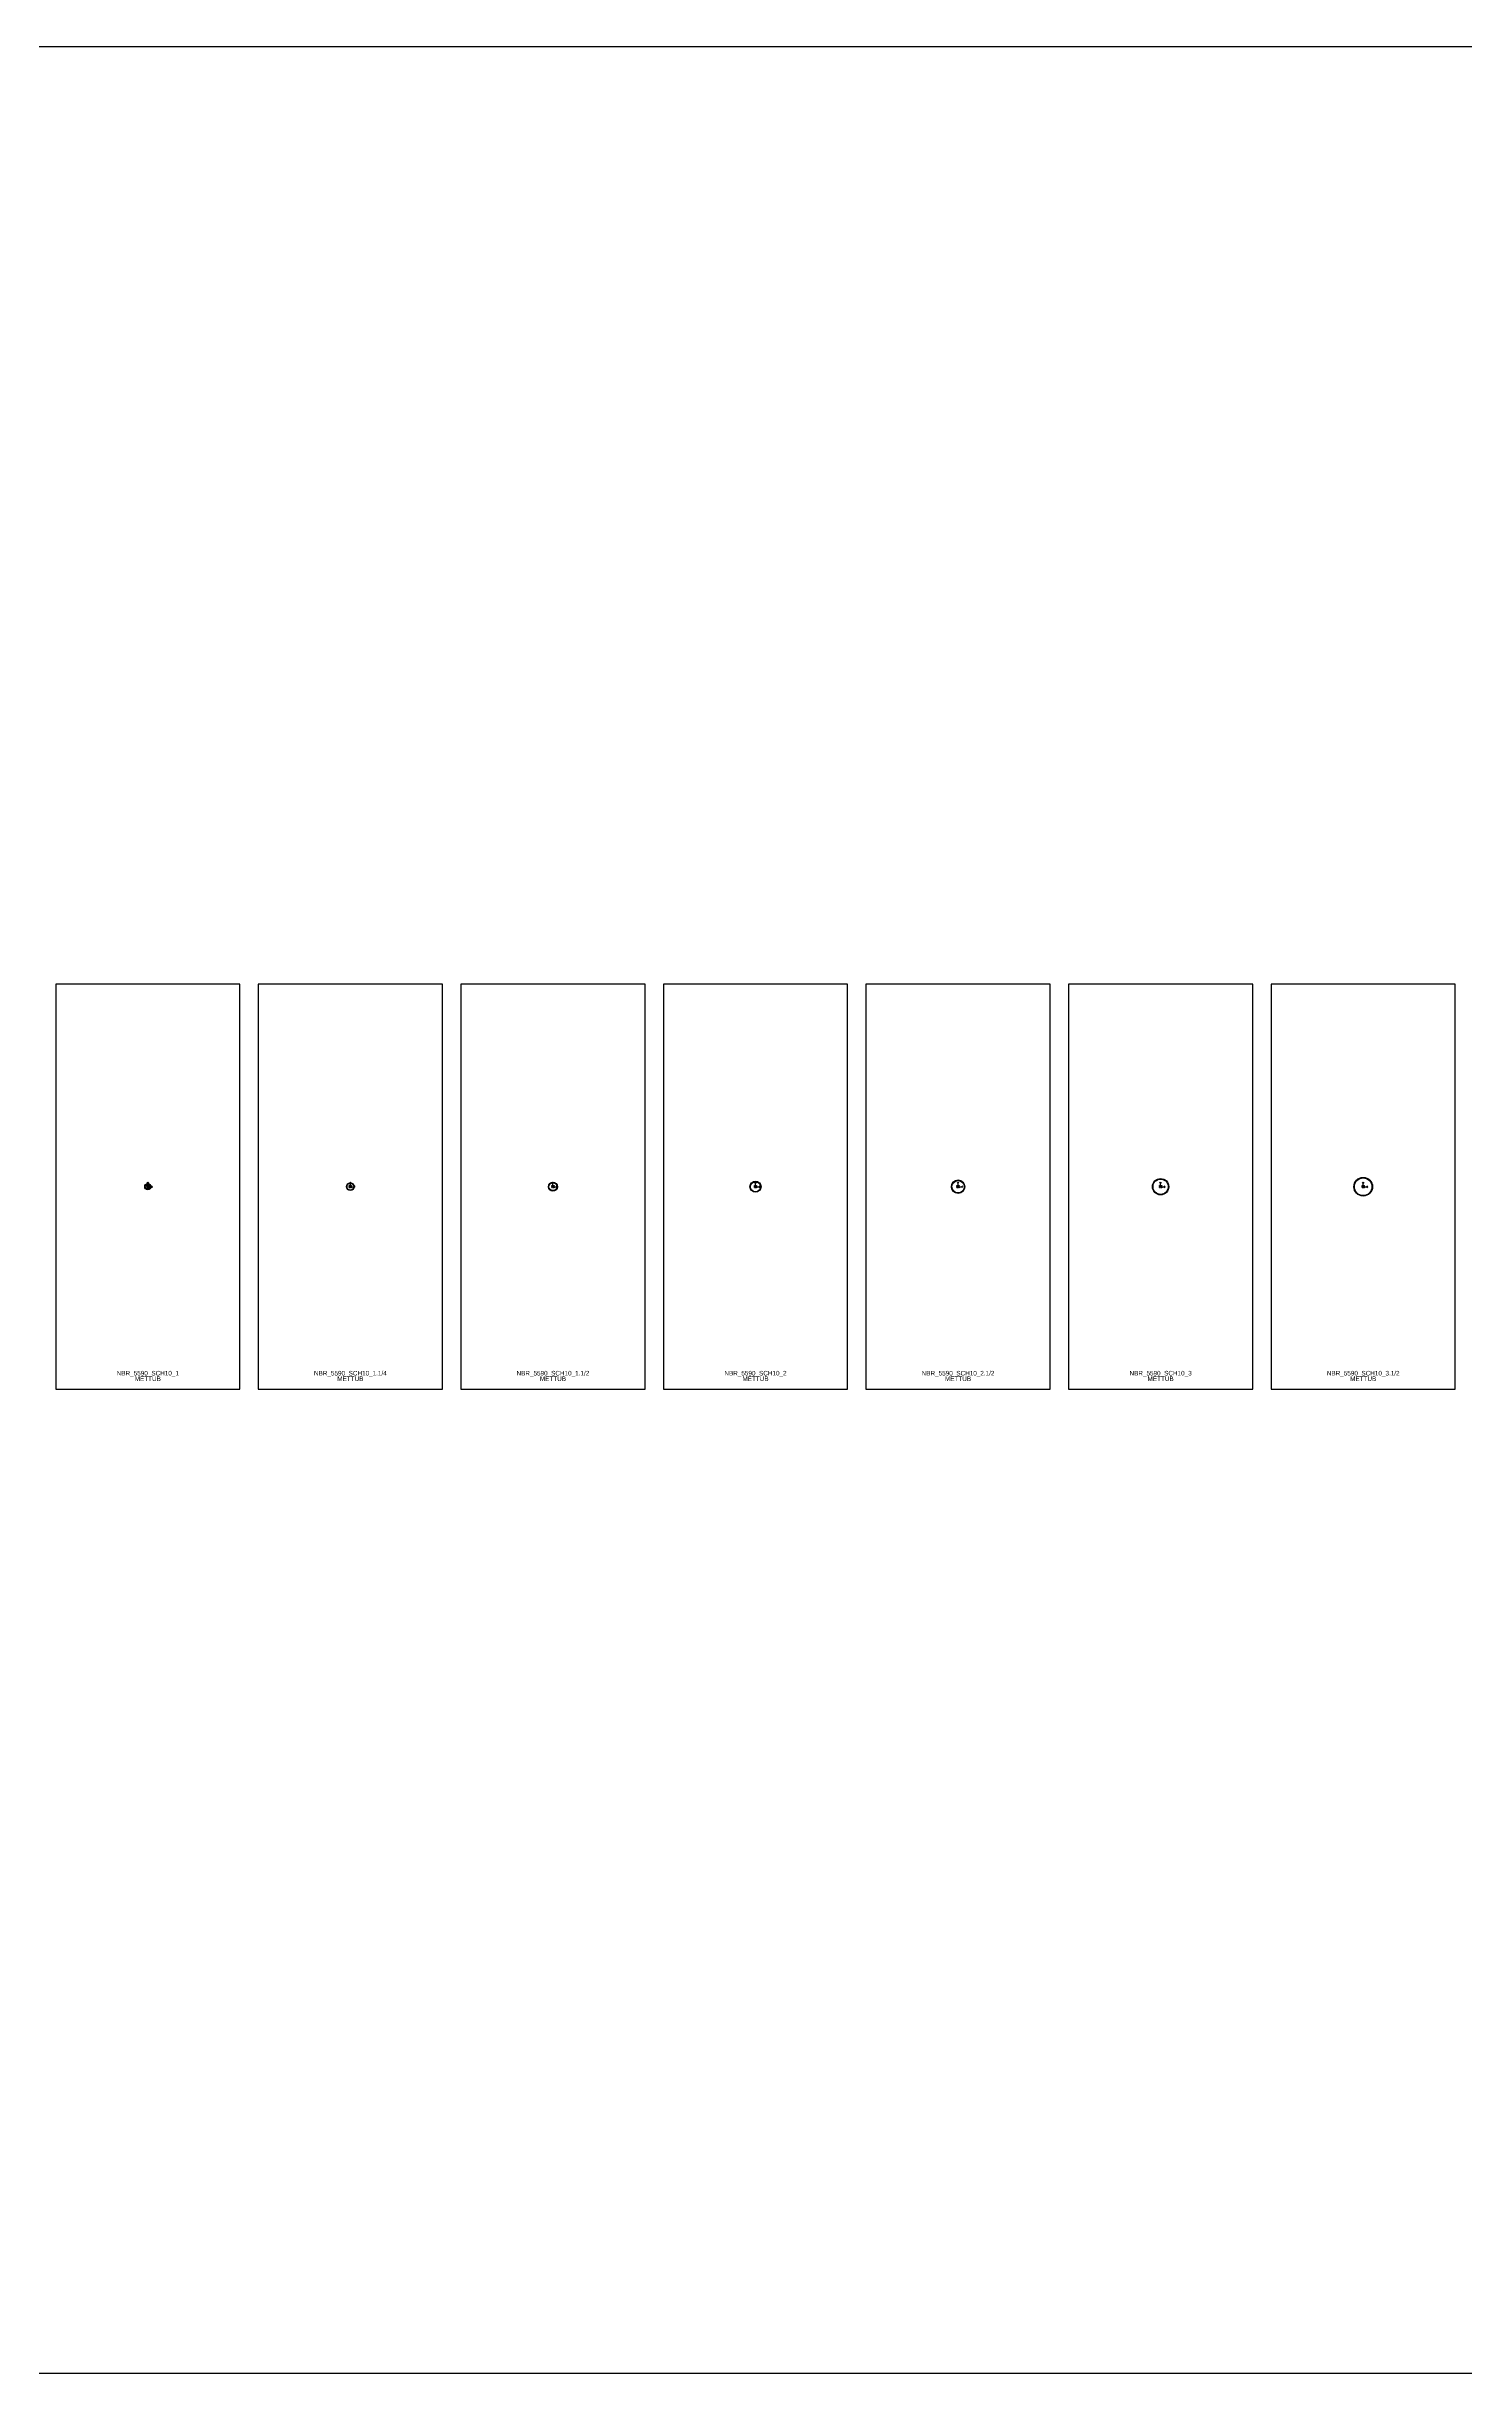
# Model space of a CAD drawing. Header units: millimetres. Extents: x -3707 to 123136, y -6444 to 6191.
# Drawn here: x 28050 to 35750, y -6444 to 6191 of the extents above; entities that cross this region are included whole.
import ezdxf
from ezdxf.enums import TextEntityAlignment as Align

# ---------------------------------------------------------------- set-up
doc = ezdxf.new("R2010")
doc.units = ezdxf.units.MM
for name, color, linetype in [('Hype_CoordinateSys', 6, 'Continuous'), ('Hype_ExactOuterSection', 8, 'Continuous'), ('Hype_Frame', 10, 'Continuous'), ('Hype_InnerSection', 2, 'Continuous'), ('Hype_OuterSection', 72, 'Continuous'), ('Hype_RefAxis', 1, 'Continuous'), ('Hype_SectionName', 41, 'Continuous'), ('Hype_TypeName', 45, 'Continuous')]:
    doc.layers.add(name, color=color, linetype=linetype)

# ---------------------------------------------------------------- blocks, each defined once
blk = doc.blocks.new('HYPE_COORDINATESYS')
at = {"layer": 'Hype_CoordinateSys', "linetype": 'Continuous'}
for p, q in [((-0.2, 0.8), (0, 1)), ((0, 0), (0, 1)), ((0.2, 0.8), (0, 1)), ((0, 0), (1, 0)), ((0.8, 0.2), (1, 0)), ((0.8, -0.2), (1, 0))]:
    blk.add_line(p, q, dxfattribs=at)
blk = doc.blocks.new('HYPE_REFAXIS4')
at = {"layer": 'Hype_ExactOuterSection'}
h = blk.add_hatch(color=4, dxfattribs=at)
edge = h.paths.add_edge_path(flags=0)
edge.add_arc((0, 0), 0.25, 0, 360)
at = {"layer": 'Hype_RefAxis', "color": 4, "linetype": 'Continuous'}
for centre in [(-1, 1), (-1, 0), (0, 1), (0, 0), (1, 1), (1, 0), (-1, -1), (0, -1), (1, -1)]:
    blk.add_circle(centre, 0.25, dxfattribs=at)
at = {"color": 4, "linetype": 'Continuous'}
blk.add_text('Middle Middle', height=0.125, dxfattribs=at).set_placement((2, 0))

msp = doc.modelspace()

# ---------------------------------------------------------------- linework, layer by layer
msp.add_lwpolyline([(-3707, 6191), (123136, 6191), (123136, -6444), (-3707, -6444)], close=True)
at = {"layer": 'Hype_ExactOuterSection'}
for centre, radius in [((28600, 0), 16.7), ((29700, 0), 21.1), ((30800, 0), 24.1), ((31900, 0), 30.2), ((33000, 0), 36.5), ((34100, 0), 44.5), ((35200, 0), 50.8)]:
    msp.add_circle(centre, radius, dxfattribs=at)
at = {"layer": 'Hype_Frame'}
for points in [[(29100, 1100), (28100, 1100), (28100, -1100), (29100, -1100)], [(30200, 1100), (29200, 1100), (29200, -1100), (30200, -1100)], [(31300, 1100), (30300, 1100), (30300, -1100), (31300, -1100)], [(32400, 1100), (31400, 1100), (31400, -1100), (32400, -1100)], [(33500, 1100), (32500, 1100), (32500, -1100), (33500, -1100)], [(34600, 1100), (33600, 1100), (33600, -1100), (34600, -1100)], [(35700, 1100), (34700, 1100), (34700, -1100), (35700, -1100)]]:
    msp.add_lwpolyline(points, close=True, dxfattribs=at)
at = {"layer": 'Hype_InnerSection'}
for centre, radius in [((28600, 0), 13.9), ((29700, 0), 18.3), ((30800, 0), 21.4), ((31900, 0), 27.4), ((33000, 0), 33.5), ((34100, 0), 41.4), ((35200, 0), 47.8)]:
    msp.add_circle(centre, radius, dxfattribs=at)
at = {"layer": 'Hype_OuterSection'}
for centre, radius in [((28600, 0), 16.7), ((29700, 0), 21.1), ((30800, 0), 24.1), ((31900, 0), 30.2), ((33000, 0), 36.5), ((34100, 0), 44.5), ((35200, 0), 50.8)]:
    msp.add_circle(centre, radius, dxfattribs=at)

# ---------------------------------------------------------------- block references
at = {"layer": 'Hype_InnerSection', "xscale": 25, "yscale": 25, "zscale": 25}
for p in [(28600, 0), (29700, 0), (30800, 0), (31900, 0), (33000, 0), (34100, 0), (35200, 0)]:
    msp.add_blockref('HYPE_COORDINATESYS', p, dxfattribs=at)
at = {"layer": 'Hype_RefAxis', "xscale": 5, "yscale": 5, "zscale": 5}
for p in [(28600, 0), (29700, 0), (30800, 0), (31900, 0), (33000, 0), (34100, 0), (35200, 0)]:
    msp.add_blockref('HYPE_REFAXIS4', p, dxfattribs=at)

# ---------------------------------------------------------------- texts
at = {"layer": 'Hype_SectionName'}
for s, p in [('NBR_5590_SCH10_1', (28600, -1025)), ('NBR_5590_SCH10_1.1/4', (29700, -1025)), ('NBR_5590_SCH10_1.1/2', (30800, -1025)), ('NBR_5590_SCH10_2', (31900, -1025)), ('NBR_5590_SCH10_2.1/2', (33000, -1025)), ('NBR_5590_SCH10_3', (34100, -1025)), ('NBR_5590_SCH10_3.1/2', (35200, -1025))]:
    msp.add_text(s, height=25, dxfattribs=at).set_placement(p, align=Align.CENTER)
at = {"layer": 'Hype_TypeName'}
for p in [(28600, -1055), (29700, -1055), (30800, -1055), (31900, -1055), (33000, -1055), (34100, -1055), (35200, -1055)]:
    msp.add_text('METTUB', height=25, dxfattribs=at).set_placement(p, align=Align.CENTER)

doc.saveas('drawing.dxf')
